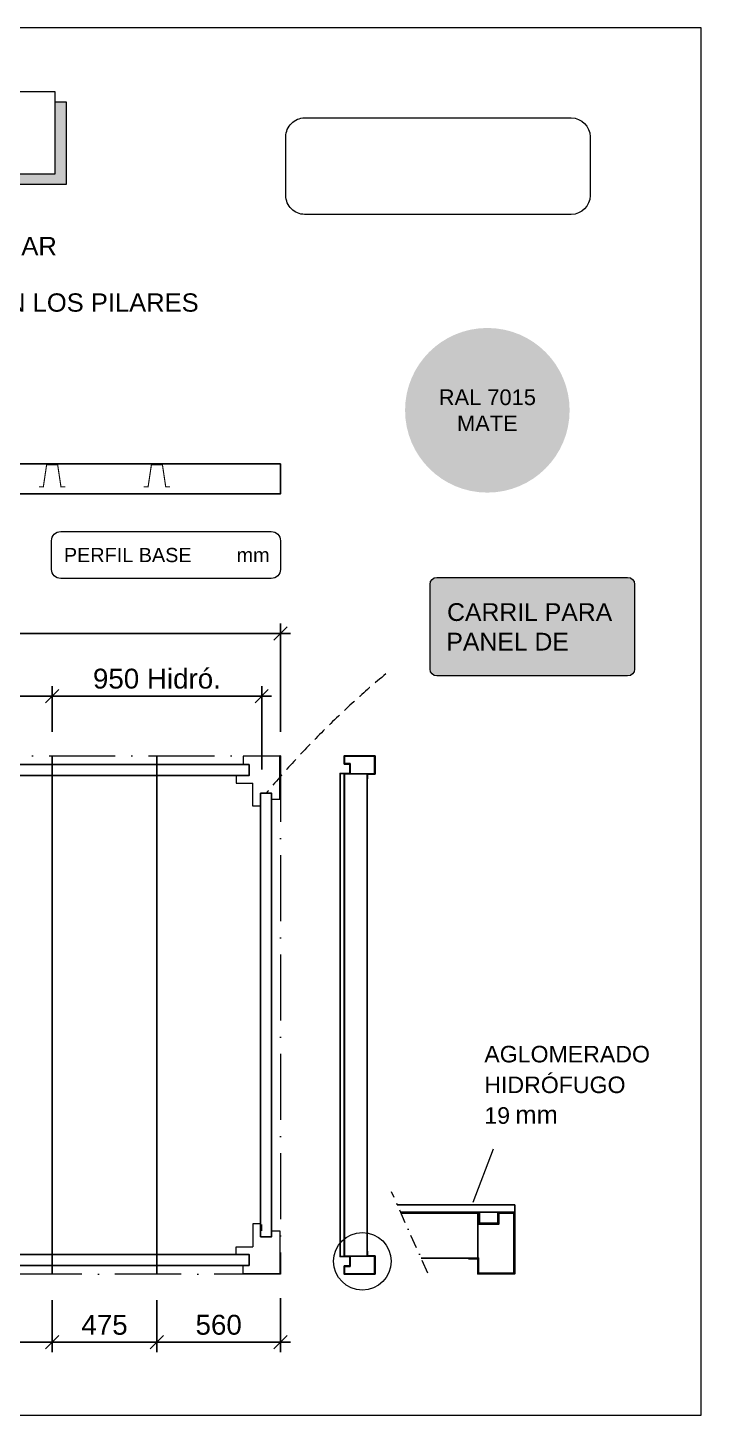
# Model space of a CAD drawing. Header units: millimetres. Extents: x 367645 to 474957, y -134457 to -104992.
# Drawn here: x 422488 to 425542, y -113025 to -106738 of the extents above; entities that cross this region are included whole.
import ezdxf
from ezdxf.enums import TextEntityAlignment as Align

# ---------------------------------------------------------------- set-up
doc = ezdxf.new("R2010")
doc.units = ezdxf.units.MM
doc.header["$LTSCALE"] = 25
doc.header["$PDMODE"] = 35
doc.header["$PDSIZE"] = 5
for name, pattern in [('ACAD_ISO10W100', [18, 12, -3, 0, -3]), ('TRAZO_Y_PUNTO2', [0.5, 0.25, -0.125, 0, -0.125]), ('TRAZOS2', [0.375, 0.25, -0.125])]:
    doc.linetypes.add(name, pattern=pattern)
for name, color, linetype in [('_A-SOMBREJAT BLANC', 7, 'Continuous'), ('ALZ-CER-DIB', 8, 'Continuous'), ('ALZ-EST-BA-DIB', 3, 'Continuous'), ('CARRIL', 3, 'Continuous'), ('CORREAS', 4, 'Continuous'), ('CUADROS', 2, 'Continuous'), ('Ejes', 4, 'Continuous'), ('PL-CER-DIB', 3, 'Continuous'), ('TEXTO', 2, 'Continuous')]:
    doc.layers.add(name, color=color, linetype=linetype)
for name, color, linetype, lineweight in [('Cotas', 1, 'Continuous', 13), ('PL-LIM-CASETA', 8, 'ACAD_ISO10W100', 9), ('PL-PILARES', 2, 'Continuous', 18)]:
    doc.layers.add(name, color=color, linetype=linetype, lineweight=lineweight)
doc.styles.add('ARIAL', font='arial.ttf')
doc.styles.add('ROMANS', font='romans.shx', dxfattribs={"width": 0.75})
doc.dimstyles.new('PMP-T-60', dxfattribs={"dimscale": 60, "dimtxt": 1.8, "dimasz": 1, "dimexe": 0.75, "dimexo": 1.8, "dimgap": 0.5400000000000001, "dimtad": 1, "dimdec": 0, "dimzin": 0, "dimdsep": 46, "dimtxsty": 'ROMANS', "dimblk1": 'OBLIQUE', "dimblk2": 'OBLIQUE', "dimsah": 1, "dimcen": 1, "dimdle": 0.75, "dimadec": 0, "dimazin": 0, "dimtfac": 1, "dimtdec": 0, "dimtofl": 0, "dimtmove": 0, "dimatfit": 3, "dimldrblk": 'OBLIQUE', "dimfxl": 1, "dimtolj": 1, "dimtzin": 0, "dimarcsym": 0})

# ---------------------------------------------------------------- blocks, each defined once
blk = doc.blocks.new('_OBLIQUE')
at = {"color": 0, "linetype": 'ByBlock'}
blk.add_line((-0.5, -0.5), (0.5, 0.5), dxfattribs=at)
blk = doc.blocks.new('*D346')
at = {"layer": 'Cotas', "color": 0, "lineweight": -2, "transparency": 16777216}
for p, q in [((417633.7930660351, -109928.5867124923), (417633.7930660351, -109437.7321472028)), ((423633.7930660353, -109928.5867124923), (423633.7930660353, -109437.7321472028)), ((417588.793066035, -109482.7321472028), (423678.7930660351, -109482.7321472028))]:
    blk.add_line(p, q, dxfattribs=at)
at = {"layer": 'Defpoints', "color": 0, "transparency": 16777216}
for p in [(423633.7930660353, -109482.7321472028), (417633.7930660351, -110036.5867124923), (423633.7930660353, -110036.5867124923)]:
    blk.add_point(p, dxfattribs=at)
at = {"layer": 'Cotas', "color": 0, "lineweight": -2, "transparency": 16777216, "xscale": 60, "yscale": 60, "zscale": 60, "rotation": 180}
blk.add_blockref('_OBLIQUE', (417633.7930660351, -109482.7321472028), dxfattribs=at)
at = {"layer": 'Cotas', "color": 0, "lineweight": -2, "transparency": 16777216, "xscale": 60, "yscale": 60, "zscale": 60}
blk.add_blockref('_OBLIQUE', (423633.7930660353, -109482.7321472028), dxfattribs=at)
at = {"layer": 'Cotas', "color": 0, "transparency": 16777216, "insert": (420633.793066035, -109389.0633886762), "char_height": 120, "attachment_point": 5, "style": 'ARIAL'}
blk.add_mtext('\\A1;6000', dxfattribs=at)
blk = doc.blocks.new('*D347')
at = {"layer": 'Cotas', "color": 0, "lineweight": -2, "transparency": 16777216}
for p, q in [((423073.7930660352, -112504.5867124923), (423073.7930660352, -112739.2944789973)), ((423633.7930660353, -112494.5867124923), (423633.7930660353, -112739.2944789973)), ((423028.7930660352, -112694.2944789973), (423678.7930660351, -112694.2944789973))]:
    blk.add_line(p, q, dxfattribs=at)
at = {"layer": 'Defpoints', "color": 0, "transparency": 16777216}
for p in [(423073.7930660352, -112396.5867124923), (423633.7930660353, -112386.5867124923), (423633.7930660353, -112694.2944789973)]:
    blk.add_point(p, dxfattribs=at)
at = {"layer": 'Cotas', "color": 0, "lineweight": -2, "transparency": 16777216, "xscale": 60, "yscale": 60, "zscale": 60, "rotation": 180}
blk.add_blockref('_OBLIQUE', (423073.7930660352, -112694.2944789973), dxfattribs=at)
at = {"layer": 'Cotas', "color": 0, "lineweight": -2, "transparency": 16777216, "xscale": 60, "yscale": 60, "zscale": 60}
blk.add_blockref('_OBLIQUE', (423633.7930660353, -112694.2944789973), dxfattribs=at)
at = {"layer": 'Cotas', "color": 0, "transparency": 16777216, "insert": (423353.7930660353, -112615.9429101023), "char_height": 90, "attachment_point": 5, "style": 'ARIAL'}
blk.add_mtext('\\A1;560', dxfattribs=at)
blk = doc.blocks.new('*D351')
at = {"layer": 'Cotas', "color": 0, "lineweight": -2, "transparency": 16777216}
for p, q in [((422553.7930660354, -109766.3365785787), (423593.7930660353, -109766.3365785787)), ((422598.7930660354, -109928.5867124923), (422598.7930660354, -109721.3365785787)), ((423548.7930660354, -110098.5867124923), (423548.7930660354, -109721.3365785787))]:
    blk.add_line(p, q, dxfattribs=at)
at = {"layer": 'Defpoints', "color": 0, "transparency": 16777216}
for p in [(423548.7930660354, -109766.3365785787), (422598.7930660354, -110036.5867124923), (423548.7930660354, -110206.5867124923)]:
    blk.add_point(p, dxfattribs=at)
at = {"layer": 'Cotas', "color": 0, "lineweight": -2, "transparency": 16777216, "xscale": 60, "yscale": 60, "zscale": 60, "rotation": 180}
blk.add_blockref('_OBLIQUE', (422598.7930660354, -109766.3365785787), dxfattribs=at)
at = {"layer": 'Cotas', "color": 0, "lineweight": -2, "transparency": 16777216, "xscale": 60, "yscale": 60, "zscale": 60}
blk.add_blockref('_OBLIQUE', (423548.7930660354, -109766.3365785787), dxfattribs=at)
at = {"layer": 'Cotas', "color": 0, "transparency": 16777216, "insert": (423073.7930660352, -109687.9236181421), "char_height": 90, "attachment_point": 5, "style": 'ARIAL'}
blk.add_mtext('\\A1;950 Hidró.', dxfattribs=at)
blk = doc.blocks.new('*D356')
at = {"layer": 'Cotas', "color": 0, "lineweight": -2, "transparency": 16777216}
for p, q in [((421333.7930660354, -109766.3365785786), (422643.7930660353, -109766.3365785786)), ((421378.7930660354, -109928.5867124923), (421378.7930660354, -109721.3365785786)), ((422598.7930660354, -109928.5867124923), (422598.7930660354, -109721.3365785786))]:
    blk.add_line(p, q, dxfattribs=at)
at = {"layer": 'Defpoints', "color": 0, "transparency": 16777216}
for p in [(422598.7930660354, -109766.3365785786), (421378.7930660354, -110036.5867124923), (422598.7930660354, -110036.5867124923)]:
    blk.add_point(p, dxfattribs=at)
at = {"layer": 'Cotas', "color": 0, "lineweight": -2, "transparency": 16777216, "xscale": 60, "yscale": 60, "zscale": 60, "rotation": 180}
blk.add_blockref('_OBLIQUE', (421378.7930660354, -109766.3365785786), dxfattribs=at)
at = {"layer": 'Cotas', "color": 0, "lineweight": -2, "transparency": 16777216, "xscale": 60, "yscale": 60, "zscale": 60}
blk.add_blockref('_OBLIQUE', (422598.7930660354, -109766.3365785786), dxfattribs=at)
at = {"layer": 'Cotas', "color": 0, "transparency": 16777216, "insert": (421988.7930660354, -109674.9393070916), "char_height": 90, "attachment_point": 5, "style": 'ARIAL'}
blk.add_mtext('\\A1;1220 Hidrófugo', dxfattribs=at)
blk = doc.blocks.new('*D357')
at = {"layer": 'Cotas', "color": 0, "lineweight": -2, "transparency": 16777216}
for p, q in [((421988.7930660354, -112504.5867124923), (421988.7930660354, -112739.2944789973)), ((422598.7930660354, -112504.5867124923), (422598.7930660354, -112739.2944789973)), ((421943.7930660354, -112694.2944789973), (422643.7930660353, -112694.2944789973))]:
    blk.add_line(p, q, dxfattribs=at)
at = {"layer": 'Defpoints', "color": 0, "transparency": 16777216}
for p in [(421988.7930660354, -112396.5867124923), (422598.7930660354, -112396.5867124923), (422598.7930660354, -112694.2944789973)]:
    blk.add_point(p, dxfattribs=at)
at = {"layer": 'Cotas', "color": 0, "lineweight": -2, "transparency": 16777216, "xscale": 60, "yscale": 60, "zscale": 60, "rotation": 180}
blk.add_blockref('_OBLIQUE', (421988.7930660354, -112694.2944789973), dxfattribs=at)
at = {"layer": 'Cotas', "color": 0, "lineweight": -2, "transparency": 16777216, "xscale": 60, "yscale": 60, "zscale": 60}
blk.add_blockref('_OBLIQUE', (422598.7930660354, -112694.2944789973), dxfattribs=at)
at = {"layer": 'Cotas', "color": 0, "transparency": 16777216, "insert": (422293.7930660353, -112615.9429101023), "char_height": 90, "attachment_point": 5, "style": 'ARIAL'}
blk.add_mtext('\\A1;610', dxfattribs=at)
blk = doc.blocks.new('*D361')
at = {"layer": 'Cotas', "color": 0, "lineweight": -2, "transparency": 16777216}
for p, q in [((422598.7930660354, -112504.5867124923), (422598.7930660354, -112739.2944789973)), ((423073.7930660352, -112504.5867124923), (423073.7930660352, -112739.2944789973)), ((422553.7930660354, -112694.2944789973), (423118.7930660353, -112694.2944789973))]:
    blk.add_line(p, q, dxfattribs=at)
at = {"layer": 'Defpoints', "color": 0, "transparency": 16777216}
for p in [(422598.7930660354, -112396.5867124923), (423073.7930660352, -112396.5867124923), (423073.7930660352, -112694.2944789973)]:
    blk.add_point(p, dxfattribs=at)
at = {"layer": 'Cotas', "color": 0, "lineweight": -2, "transparency": 16777216, "xscale": 60, "yscale": 60, "zscale": 60, "rotation": 180}
blk.add_blockref('_OBLIQUE', (422598.7930660354, -112694.2944789973), dxfattribs=at)
at = {"layer": 'Cotas', "color": 0, "lineweight": -2, "transparency": 16777216, "xscale": 60, "yscale": 60, "zscale": 60}
blk.add_blockref('_OBLIQUE', (423073.7930660352, -112694.2944789973), dxfattribs=at)
at = {"layer": 'Cotas', "color": 0, "transparency": 16777216, "insert": (422836.2930660352, -112616.1270847272), "char_height": 90, "attachment_point": 5, "style": 'ARIAL'}
blk.add_mtext('\\A1;475', dxfattribs=at)
blk = doc.blocks.new('CARRIL PARA PANEL DE Xmm')
at = {"layer": '_A-SOMBREJAT BLANC', "transparency": 33554495}
h = blk.add_hatch(color=3, dxfattribs=at)
h.dxf.hatch_style = 1
edge = h.paths.add_edge_path()
edge.add_line((22.15878310450353, 437.3994974235393), (886.7396088822278, 437.3994974235393))
edge.add_arc((886.7396088822278, 406.0622458585858), 31.33725156495348, 0, 90, ccw=False)
edge.add_line((918.0768604471813, 406.0622458585858), (918.0768604471813, 22.15878310422704))
edge.add_arc((886.7396088822278, 22.15878310422704), 31.33725156495348, -90, 0, ccw=False)
edge.add_line((886.7396088822278, -9.178468460726435), (22.15878310450353, -9.178468460726435))
edge.add_arc((22.15878310450353, 22.15878310422704), 31.33725156495347, 180, 270, ccw=False)
edge.add_line((-9.178468460449947, 22.15878310422704), (-9.178468460449947, 406.0622458585858))
edge.add_arc((22.15878310450353, 406.0622458585858), 31.33725156495348, 90, 180, ccw=False)
at = {"layer": 'Cotas', "color": 2, "elevation": 14394.58967002658}
blk.add_lwpolyline([(22.15878310450353, 437.3994974235393), (886.7396088822278, 437.3994974235393, -0.4142135623730951), (918.0768604471813, 406.0622458585858), (918.0768604471813, 22.15878310422704, -0.4142135623730951), (886.7396088822278, -9.178468460726435), (22.15878310450353, -9.178468460726435, -0.4142135623730951), (-9.178468460449947, 22.15878310422704), (-9.178468460449947, 406.0622458585858, -0.4142135623730951)], format="xyb", close=True, dxfattribs=at)
at = {"layer": 'TEXTO', "style": 'ARIAL'}
for s, p in [('CARRIL PARA', (68.08760014281143, 240.2176428178063, 14394.58967002658)), ('PANEL DE', (65.0172483328497, 106.2552692050667, 14394.58967002658))]:
    blk.add_text(s, height=80.377424167644, dxfattribs=at).set_placement(p)
blk.add_attdef('CARRIL', text='', height=80.377424167644, dxfattribs=at).set_placement((655.6558651892701, 82.4600426779507), align=Align.BOTTOM_LEFT)
blk = doc.blocks.new('RECUADRO H PERFIL BASE Xmm')
at = {"layer": 'Cotas', "color": 4}
blk.add_lwpolyline([(-996.3547588953516, 106.3174893479154), (-41.34864671132527, 106.3174893479154, -0.4142135623730951), (0, 64.96884263664833), (0, -64.96884263664833, -0.4142135623730951), (-41.34864671132527, -106.3174893479154), (-996.3547588953516, -106.3174893479154, -0.4142135623730951), (-1037.70340560656, -64.96884263664833), (-1037.70340560656, 64.96884263664833, -0.4142135623730951)], format="xyb", close=True, dxfattribs=at)
at = {"layer": 'TEXTO', "color": 4, "style": 'ARIAL'}
for s, p in [('PERFIL BASE', (-981.7459112281794, -32.14687481688452)), ('mm', (-198.6054207630805, -32.14687481688452))]:
    blk.add_text(s, height=64.29374963378903, dxfattribs=at).set_placement(p)
blk.add_attdef('HBASE', text='', height=64.29374963378903, dxfattribs=at).set_placement((-367.7164143821574, -51.1806315297581), align=Align.BOTTOM_LEFT)
blk = doc.blocks.new('RECUADRO TÍTULO PLANO')
at = {"layer": '_A-SOMBREJAT BLANC'}
h = blk.add_hatch(color=7, dxfattribs=at)
h.dxf.hatch_style = 1
h.paths.add_polyline_path([(1676.562965167686, -47.15003236467601), (1625.051092675828, -47.15003236467601), (1625.051092675828, -374.2477432525484), (-1577.90106031124, -374.2477432525484), (-1577.90106031124, -421.3977756172243), (1676.562965167686, -421.3977756172243)])
at = {"layer": 'Cotas'}
blk.add_lwpolyline([(-1625.051092675828, 0), (1625.051092675828, 0), (1625.051092675828, -374.2477432525484), (-1625.051092675828, -374.2477432525484)], close=True, dxfattribs=at)
blk.add_lwpolyline([(1625.051092675828, -47.15003236467601), (1676.562965167686, -47.15003236467601), (1676.562965167686, -421.3977756172243), (-1577.90106031124, -421.3977756172243), (-1577.90106031124, -374.2477432525484)], dxfattribs=at)
at = {"layer": 'TEXTO', "style": 'ARIAL'}
blk.add_text('DISTRIBUCIÓN CORREAS BASE C/', height=93.09413147860595, dxfattribs=at).set_placement((-1517.966445282858, -229.8752468653838))
blk.add_attdef('TABLERO', (717.3500722852768, -229.8752468653983), '', height=93.09413147860595, dxfattribs=at)
blk = doc.blocks.new('RECUADRO NÚMERO DE UD (MÓDULOS) NUMERO SERIE')
at = {"layer": 'Cotas', "color": 6}
blk.add_lwpolyline([(-604.5467599338735, 218.6583502332942), (604.5467599336407, 218.658350233236, -0.4142135623730951), (689.5866431149768, 133.6184670520742), (689.5866431149768, -133.6184670520451, -0.4142135623730951), (604.5467599336407, -218.6583502332651), (-604.5467599338735, -218.6583502332069, -0.4142135623730951), (-689.5866431149768, -133.6184670520451), (-689.5866431149768, 133.6184670520742, -0.4142135623730951)], format="xyb", close=True, dxfattribs=at)
at = {"layer": 'TEXTO', "color": 6, "style": 'ARIAL'}
blk.add_attdef('4UNIDADES_1UNIDAD', text='', height=132.2300339432307, dxfattribs=at).set_placement((5.82077e-11, 1.45519e-11), align=Align.MIDDLE_CENTER)
blk = doc.blocks.new('CORTE CARRIL CARA LARGA')
at = {"layer": 'PL-CER-DIB'}
for p, q in [((-140, 105), (-138, 105)), ((-36, 82), (-36, 105)), ((-34, 105), (-36, 105)), ((-2, 82), (-36, 82)), ((-34, 84), (-34, 105)), ((0, 84), (-34, 84)), ((-2, 2), (-2, 82)), ((0, 0), (0, 84))]:
    blk.add_line(p, q, dxfattribs=at)
for points in [[(0, 0), (-140, 0), (-140, 38), (-115, 38), (-115, 80), (-140, 80), (-140, 105)], [(-2, 2), (-138, 2), (-138, 36), (-113, 36), (-113, 82), (-138, 82), (-138, 105)]]:
    blk.add_lwpolyline(points, dxfattribs=at)
blk = doc.blocks.new('CORREA BASE')
at = {"layer": 'ALZ-CER-DIB', "const_width": 5}
blk.add_lwpolyline([(-60, -100), (-40, -100), (-25, 0), (25, 0), (40, -100), (60, -100)], dxfattribs=at)
blk = doc.blocks.new('PILAR PANEL 50 ANCHO 2350')
at = {"layer": 'PL-PILARES'}
for p, q in [((0, 0), (-2, 0)), ((-169, -2.000000000014551), (-169, -40.00000000001453)), ((-2, -2.000000000014551), (-169, -2.000000000014551)), ((-169, -40.00000000001453), (-141.9999999999418, -39.99999999998546)), ((-141.9999999999418, -39.99999999998546), (-141.9999999998836, -89.99999999998545)), ((-2, -197.0000000000145), (-2, -2.000000000014551)), ((-200, -89.99999999995634), (-141.9999999998836, -89.99999999998545)), ((-200, -89.99999999995634), (-200, -124.9999999999563)), ((-200, -124.9999999999563), (-124.9999999999418, -124.9999999999563)), ((-124.9999999998836, -228.0000000000145), (-124.9999999999418, -124.9999999999563)), ((-40, -170.0000000000145), (-89.99999999994178, -170.0000000000145)), ((-89.99999999994178, -170.0000000000145), (-89.99999999994178, -228.0000000000145)), ((-40, -170.0000000000145), (-40, -197.0000000000145)), ((-89.99999999988358, -228.0000000000145), (-124.9999999998836, -228.0000000000145))]:
    blk.add_line(p, q, dxfattribs=at)
blk.add_lwpolyline([(-40, -197.0000000000145), (-2, -197.0000000000145)], dxfattribs=at)
blk = doc.blocks.new('BLOQUE TABLERO SECCIÓN')
at = {"layer": 'TEXTO', "style": 'ARIAL'}
blk.add_text('mm', height=82.86719530218696, dxfattribs=at).set_placement((140.3872687756084, 0))
for tag, p in [('TIPO_TABLERO', (5.82077e-11, 255.7915899659128)), ('TABLERO', (0, 116.7941578751342)), ('NÚMERO_GROSOR_TABLERO', (0, -22.20327421555703))]:
    blk.add_attdef(tag, text='', height=75, dxfattribs=at).set_placement(p, align=Align.BOTTOM_LEFT)

msp = doc.modelspace()

# ---------------------------------------------------------------- hatches: boundary and pattern name
at = {"layer": 'Cotas', "true_color": 0x303031, "transparency": 33554636}
h = msp.add_hatch(color=250, dxfattribs=at)
h.dxf.hatch_style = 1
edge = h.paths.add_edge_path()
edge.add_arc((424571.9177517883, -108471.2653280559), 373.0226331726413, 0, 360)

# ---------------------------------------------------------------- linework, layer by layer
at = {"layer": 'ALZ-EST-BA-DIB', "color": 3, "elevation": 3.567037e-10}
msp.add_lwpolyline([(423633.7930660353, -108713.3065789996), (423633.7930660353, -108850.306578991), (417633.7930660351, -108850.306578991), (417633.7930660351, -108713.3065789911)], close=True, dxfattribs=at)
at = {"layer": 'CARRIL', "color": 8}
for points in [[(417775.7930660352, -110126.5867124923), (423491.7930660352, -110126.5867124923), (423491.7930660352, -110076.5867124923), (417775.7930660352, -110076.5867124923)], [(423543.7930660352, -112216.5867124923), (423593.7930660353, -112216.5867124923), (423593.7930660353, -110206.5867124923), (423543.7930660352, -110206.5867124923)], [(417775.7930660352, -112346.5867124923), (423491.7930660352, -112346.5867124923), (423491.7930660352, -112296.5867124923), (417775.7930660352, -112296.5867124923)]]:
    msp.add_lwpolyline(points, close=True, dxfattribs=at)
at = {"layer": 'CORREAS'}
msp.add_lwpolyline([(423924.8046140653, -112304.5867124921), (423924.8046140653, -110118.5867124923), (424026.8046140653, -110118.5867124923), (424026.8046140653, -112304.5867124921)], close=True, dxfattribs=at)
msp.add_lwpolyline([(424271.232958793, -112312.8773195028), (424528.8988466085, -112312.8773195028), (424528.8988466085, -112108.8773195028), (424180.1512310993, -112108.8773195028)], dxfattribs=at)
at = {"layer": 'Cotas'}
for p, q in [((424507.7916538977, -112059.923077471), (424599.3564067124, -111818.5454829018)), ((423548.7930660355, -112189.5867124923), (423548.7930660355, -112160.8486154914))]:
    msp.add_line(p, q, dxfattribs=at)
at = {"layer": 'Cotas', "linetype": 'TRAZO_Y_PUNTO2', "ltscale": 10}
msp.add_line((424301.9281685521, -112381.626814592), (424137.5432485621, -112013.4462307692), dxfattribs=at)
at = {"layer": 'Cotas', "elevation": 1.457009e-10}
msp.add_lwpolyline([(416650.6232348925, -113025.3543739985), (425541.7514972026, -113025.3543739985), (425541.7514972026, -106737.7698060971), (416650.6232348925, -106737.7698060971)], close=True, dxfattribs=at)
at = {"layer": 'Cotas'}
msp.add_circle((424005.3955645701, -112327.5387669015), 130.4653450399676, dxfattribs=at)
at = {"layer": 'Cotas', "color": 2, "linetype": 'TRAZOS2', "ltscale": 10, "transparency": 33554559}
msp.add_arc((426836.2115231735, -112943.2687115738, 28789.17934005317), 4262.094759404697, 129.7436576926012, 140.0515685816065, dxfattribs=at)
at = {"layer": 'CUADROS'}
msp.add_lwpolyline([(423922.8046140653, -110116.5867124923), (423922.8046140651, -112306.5867124921), (423903.8816136286, -112306.5867124921), (423903.8816136289, -110116.5867124923)], close=True, dxfattribs=at)
msp.add_lwpolyline([(424178.3653148699, -112104.8773195028), (424696.1864273608, -112104.8773195028), (424696.1864273608, -112072.0313186298), (424163.7002633633, -112072.0313186298)], dxfattribs=at)
at = {"layer": 'Ejes'}
for p, q in [((422598.7930660354, -110036.5867124923), (422598.7930660354, -112386.5867124923)), ((423073.7930660352, -110036.5867124923), (423073.7930660352, -112386.5867124923))]:
    msp.add_line(p, q, dxfattribs=at)
at = {"layer": 'PL-CER-DIB'}
msp.add_lwpolyline([(424486.1864273606, -112316.8773195029), (424486.1864273606, -112312.8773195028), (424532.1864273608, -112312.8773195028), (424532.1864273608, -112380.8773195028), (424692.1864273606, -112380.8773195028), (424692.1864273606, -112108.8773195028), (424624.1864273606, -112108.8773195028), (424624.1864273606, -112158.8773195028), (424532.1864273608, -112158.8773195028), (424532.1864273608, -112108.8773195028), (424486.1864273606, -112108.8773195028), (424486.1864273606, -112104.8773195028), (424536.1864273608, -112104.8773195028), (424536.1864273608, -112154.8773195029), (424620.1864273608, -112154.8773195029), (424620.1864273608, -112104.8773195028), (424696.1864273608, -112104.8773195028), (424696.1864273608, -112384.8773195029), (424528.1864273608, -112384.8773195029), (424528.1864273608, -112316.8773195029)], close=True, dxfattribs=at)
at = {"layer": 'PL-LIM-CASETA', "color": 253}
msp.add_lwpolyline([(417633.7930660351, -110036.5867124923), (423633.7930660353, -110036.5867124923), (423633.7930660353, -112386.5867124923), (417633.7930660351, -112386.5867124923)], close=True, dxfattribs=at)

# ---------------------------------------------------------------- block references
for name, p in [('RECUADRO TÍTULO PLANO', (420985.9827332678, -107027.0167239165)), ('RECUADRO NÚMERO DE UD (MÓDULOS) NUMERO SERIE', (424348.0215709211, -107364.971077967)), ('CORREA BASE', (422598.7930660354, -108718.3065789995)), ('CORREA BASE', (423073.793066035, -108718.3065789995)), ('RECUADRO H PERFIL BASE Xmm', (423633.7930660353, -109127.10411392)), ('CARRIL PARA PANEL DE Xmm', (424321.2562374103, -109666.0903080434, -57578.35868010634)), ('CORTE CARRIL CARA LARGA', (424062.8046140656, -112386.5867124921))]:
    msp.add_blockref(name, p)
at = {"xscale": -1, "rotation": 180}
msp.add_blockref('CORTE CARRIL CARA LARGA', (424062.8046140654, -110036.5867124923), dxfattribs=at)
msp.add_blockref('BLOQUE TABLERO SECCIÓN', (424558.1988336193, -111704.7232819761)).add_auto_attribs({'TIPO_TABLERO': 'AGLOMERADO', 'NÚMERO_GROSOR_TABLERO': '19', 'TABLERO': 'HIDRÓFUGO'})
at = {"layer": 'PL-PILARES'}
msp.add_blockref('PILAR PANEL 50 ANCHO 2350', (423633.7930660353, -110036.5867124923), dxfattribs=at)
at = {"layer": 'PL-PILARES', "xscale": -1, "rotation": 180}
msp.add_blockref('PILAR PANEL 50 ANCHO 2350', (423633.7930660353, -112386.5867124923), dxfattribs=at)

# ---------------------------------------------------------------- texts
at = {"layer": 'TEXTO', "style": 'ARIAL'}
for s, p in [('*COMPROBAR LA MEDIDA DEL TABLERO ANTES DE SOLDAR', (419211.0085494426, -107768.3865141967)), ('*COMPROBAR LAS DIMENSIONES DE LOS MUÑONES CON LOS PILARES', (419211.0085494426, -108024.3942201258))]:
    msp.add_text(s, height=82.86719530218696, dxfattribs=at).set_placement(p)
at = {"layer": 'TEXTO', "transparency": 33554687, "insert": (424571.9177517883, -108471.2653280559, -14394.58967002657), "char_height": 70.93482133686884, "width": 536.0964178752159, "attachment_point": 5, "style": 'ARIAL'}
msp.add_mtext('{\\C0;\\c16777215;RAL 7015 MATE}', dxfattribs=at)

# ---------------------------------------------------------------- dimensions: what is measured, and where the dimension line sits
at = {"layer": 'Cotas'}
for base, p1, p2, override, picture, middle in [((423633.7930660353, -109482.7321472028), (417633.7930660351, -110036.5867124923), (423633.7930660353, -110036.5867124923), {"dimtxt": 2, "dimtxsty": 'ARIAL'}, '*D346', (420633.793066035, -109389.0633886762)), ((422598.7930660354, -112694.2944789973), (421988.7930660354, -112396.5867124923), (422598.7930660354, -112396.5867124923), {"dimtxt": 1.5, "dimtxsty": 'ARIAL'}, '*D357', (422293.7930660353, -112615.9429101023)), ((423073.7930660352, -112694.2944789973), (422598.7930660354, -112396.5867124923), (423073.7930660352, -112396.5867124923), {"dimtxt": 1.5, "dimtxsty": 'ARIAL'}, '*D361', (422836.2930660352, -112616.1270847272)), ((423633.7930660353, -112694.2944789973), (423073.7930660352, -112396.5867124923), (423633.7930660353, -112386.5867124923), {"dimtxt": 1.5, "dimtxsty": 'ARIAL'}, '*D347', (423353.7930660353, -112615.9429101023))]:
    dim = msp.add_linear_dim(base=base, p1=p1, p2=p2, dimstyle='PMP-T-60', override=override, dxfattribs=at)
    dim.commit()
    dim.dimension.update_dxf_attribs({"geometry": picture, "text_midpoint": middle})
for base, p1, p2, text, picture, middle in [((422598.7930660354, -109766.3365785786), (421378.7930660354, -110036.5867124923), (422598.7930660354, -110036.5867124923), '<> Hidrófugo', '*D356', (421988.7930660354, -109674.9393070916)), ((423548.7930660354, -109766.3365785787), (422598.7930660354, -110036.5867124923), (423548.7930660354, -110206.5867124923), '<> Hidró.', '*D351', (423073.7930660352, -109687.9236181421))]:
    dim = msp.add_linear_dim(base=base, p1=p1, p2=p2, text=text, dimstyle='PMP-T-60', override={"dimtxt": 1.5, "dimtxsty": 'ARIAL'}, dxfattribs=at)
    dim.commit()
    dim.dimension.update_dxf_attribs({"geometry": picture, "text_midpoint": middle})

doc.saveas('drawing.dxf')
